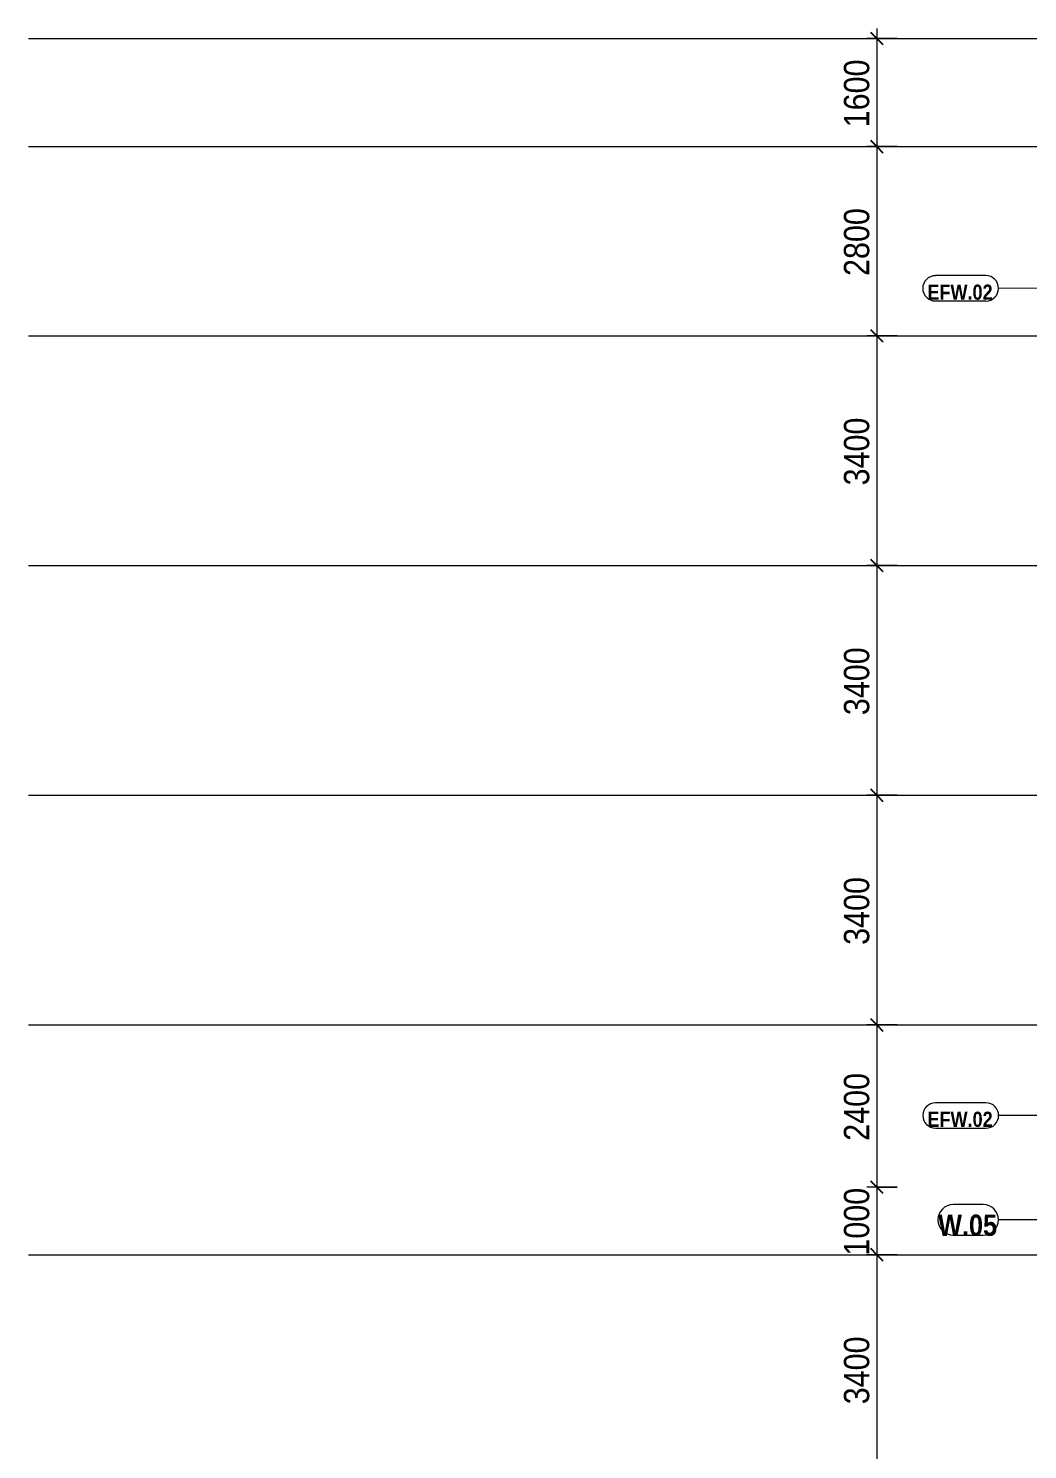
# Model space of a CAD drawing. Header units: millimetres. Extents: x 3451 to 201731, y -8641 to 35300.
# Drawn here: x 106972 to 121763, y 12916 to 33950 of the extents above; entities that cross this region are included whole.
import ezdxf

# ---------------------------------------------------------------- set-up
doc = ezdxf.new("R2010")
doc.units = ezdxf.units.MM
doc.linetypes.add('Centre', pattern=[31.75, 6.35, -4.7625, 15.875, -4.7625])
for name, color, linetype, lineweight in [('A-ANNO-DIMS', 211, 'Continuous', 9), ('A-ANNO-DIMS-150', 211, 'Continuous', 9), ('A-FLOR-LEVL-2', 51, 'Centre', 9), ('A-GLAZ-IDEN', 152, 'Continuous', 9), ('A-WALL-IDEN', 211, 'Continuous', 9)]:
    doc.layers.add(name, color=color, linetype=linetype, lineweight=lineweight)
doc.styles.add('Arial_B', font='arialbd.ttf', dxfattribs={"width": 0.85, "height": 225})
doc.styles.add('Arial_B_2', font='arialbd.ttf', dxfattribs={"width": 0.85, "height": 315})
doc.styles.add('UTM Avo', font='', dxfattribs={"width": 0.9, "height": 375})
doc.styles.get('UTM Avo').set_extended_font_data('UTM Avo')
doc.dimstyles.new('1_Dim_chi_tiet_2_5', dxfattribs={"dimscale": 304.8, "dimtxt": 374.737856, "dimasz": 0.590551, "dimexe": 0.492126, "dimexo": 0.0625, "dimgap": 0.049213, "dimtad": 1, "dimdec": 0, "dimrnd": 5, "dimzin": 0, "dimdsep": 46, "dimtxsty": 'UTM Avo', "dimblk1": 'OBLIQUE', "dimblk2": 'OBLIQUE', "dimsah": 1, "dimcen": 0.09, "dimdle": 0.492126, "dimazin": 0, "dimtfac": 1, "dimtdec": 4, "dimtix": 1, "dimtmove": 0, "dimatfit": 3, "dimfxl": 0.984252, "dimfxlon": 1, "dimtvp": 1, "dimtolj": 1, "dimtzin": 0, "dimarcsym": 2})

# ---------------------------------------------------------------- blocks, each defined once
blk = doc.blocks.new('CTL_WALL TAG NO MARK - 10-2062273-TKCS_MẶT CẮT D')
at = {"layer": 'A-WALL-IDEN'}
for p, q in [((-22190, 10738), (-22938, 10738)), ((-22938, 10363), (-22190, 10363))]:
    blk.add_line(p, q, dxfattribs=at)
for centre, radius, start, end in [((-22938, 10550), 187, 90, 270), ((-22190, 10550), 188, 270, 90)]:
    blk.add_arc(centre, radius, start, end, dxfattribs=at)
blk = doc.blocks.new('DIMBLOCK55-TKCS_MẶT CẮT D')
at = {"layer": 'A-ANNO-DIMS-150', "lineweight": 25}
for p, q in [((119531, 33800), (119441, 33890)), ((119531, 33800), (119621, 33710)), ((119531, 32200), (119441, 32290)), ((119531, 32200), (119621, 32110))]:
    blk.add_line(p, q, dxfattribs=at)
at = {"layer": 'A-ANNO-DIMS-150'}
for p, q in [((119531, 33950), (119531, 32200)), ((119831, 33800), (119381, 33800)), ((119531, 33800), (119831, 33800)), ((119831, 32200), (119381, 32200)), ((119531, 32200), (119831, 32200))]:
    blk.add_line(p, q, dxfattribs=at)
at = {"layer": 'A-ANNO-DIMS-150', "color": 0, "insert": (119044, 32486), "char_height": 375, "width": 1232.47, "attachment_point": 1, "rotation": 90, "line_spacing_factor": 1.110334, "style": 'UTM Avo'}
blk.add_mtext('1600', dxfattribs=at)
blk = doc.blocks.new('_Oblique')
at = {"color": 0, "linetype": 'ByBlock', "lineweight": -2}
blk.add_line((-0.5, -0.5), (0.5, 0.5), dxfattribs=at)
blk = doc.blocks.new('DIMBLOCK56-TKCS_MẶT CẮT D')
at = {"layer": 'A-ANNO-DIMS-150'}
for p, q in [((119831, 32200), (119381, 32200)), ((119531, 32200), (119531, 29400)), ((119531, 32200), (119831, 32200)), ((119831, 29400), (119381, 29400)), ((119531, 29400), (119831, 29400))]:
    blk.add_line(p, q, dxfattribs=at)
at = {"layer": 'A-ANNO-DIMS-150', "lineweight": 25}
for p, q in [((119531, 32200), (119441, 32290)), ((119531, 32200), (119621, 32110)), ((119531, 29400), (119441, 29490)), ((119531, 29400), (119621, 29310))]:
    blk.add_line(p, q, dxfattribs=at)
at = {"layer": 'A-ANNO-DIMS-150', "color": 0, "insert": (119044, 30286), "char_height": 375, "width": 1232.47, "attachment_point": 1, "rotation": 90, "line_spacing_factor": 1.110334, "style": 'UTM Avo'}
blk.add_mtext('2800', dxfattribs=at)
blk = doc.blocks.new('DIMBLOCK57-TKCS_MẶT CẮT D')
at = {"layer": 'A-ANNO-DIMS-150', "lineweight": 25}
for p, q in [((119531, 29400), (119441, 29490)), ((119531, 29400), (119621, 29310)), ((119531, 26000), (119441, 26090)), ((119531, 26000), (119621, 25910))]:
    blk.add_line(p, q, dxfattribs=at)
at = {"layer": 'A-ANNO-DIMS-150'}
for p, q in [((119831, 29400), (119381, 29400)), ((119531, 29400), (119531, 26000)), ((119531, 29400), (119831, 29400)), ((119831, 26000), (119381, 26000)), ((119531, 26000), (119831, 26000))]:
    blk.add_line(p, q, dxfattribs=at)
at = {"layer": 'A-ANNO-DIMS-150', "color": 0, "insert": (119044, 27186), "char_height": 375, "width": 1232.47, "attachment_point": 1, "rotation": 90, "line_spacing_factor": 1.110334, "style": 'UTM Avo'}
blk.add_mtext('3400', dxfattribs=at)
blk = doc.blocks.new('DIMBLOCK58-TKCS_MẶT CẮT D')
at = {"layer": 'A-ANNO-DIMS-150', "lineweight": 25}
for p, q in [((119531, 26000), (119441, 26090)), ((119531, 26000), (119621, 25910)), ((119531, 22600), (119441, 22690)), ((119531, 22600), (119621, 22510))]:
    blk.add_line(p, q, dxfattribs=at)
at = {"layer": 'A-ANNO-DIMS-150'}
for p, q in [((119831, 26000), (119381, 26000)), ((119531, 26000), (119531, 22600)), ((119531, 26000), (119831, 26000)), ((119831, 22600), (119381, 22600)), ((119531, 22600), (119831, 22600))]:
    blk.add_line(p, q, dxfattribs=at)
at = {"layer": 'A-ANNO-DIMS-150', "color": 0, "insert": (119044, 23786), "char_height": 375, "width": 1232.47, "attachment_point": 1, "rotation": 90, "line_spacing_factor": 1.110334, "style": 'UTM Avo'}
blk.add_mtext('3400', dxfattribs=at)
blk = doc.blocks.new('DIMBLOCK59-TKCS_MẶT CẮT D')
at = {"layer": 'A-ANNO-DIMS-150'}
for p, q in [((119831, 22600), (119381, 22600)), ((119531, 22600), (119531, 19200)), ((119531, 22600), (119831, 22600)), ((119831, 19200), (119381, 19200)), ((119531, 19200), (119831, 19200))]:
    blk.add_line(p, q, dxfattribs=at)
at = {"layer": 'A-ANNO-DIMS-150', "lineweight": 25}
for p, q in [((119531, 22600), (119441, 22690)), ((119531, 22600), (119621, 22510)), ((119531, 19200), (119441, 19290)), ((119531, 19200), (119621, 19110))]:
    blk.add_line(p, q, dxfattribs=at)
at = {"layer": 'A-ANNO-DIMS-150', "color": 0, "insert": (119044, 20386), "char_height": 375, "width": 1232.47, "attachment_point": 1, "rotation": 90, "line_spacing_factor": 1.110334, "style": 'UTM Avo'}
blk.add_mtext('3400', dxfattribs=at)
blk = doc.blocks.new('DIMBLOCK60-TKCS_MẶT CẮT D')
at = {"layer": 'A-ANNO-DIMS-150'}
for p, q in [((119831, 19200), (119381, 19200)), ((119531, 19200), (119531, 16800)), ((119531, 19200), (119831, 19200)), ((119831, 16800), (119381, 16800)), ((119531, 16800), (119831, 16800))]:
    blk.add_line(p, q, dxfattribs=at)
at = {"layer": 'A-ANNO-DIMS-150', "lineweight": 25}
for p, q in [((119531, 19200), (119441, 19290)), ((119531, 19200), (119621, 19110)), ((119531, 16800), (119441, 16890)), ((119531, 16800), (119621, 16710))]:
    blk.add_line(p, q, dxfattribs=at)
at = {"layer": 'A-ANNO-DIMS-150', "color": 0, "insert": (119044, 17486), "char_height": 375, "width": 1232.47, "attachment_point": 1, "rotation": 90, "line_spacing_factor": 1.110334, "style": 'UTM Avo'}
blk.add_mtext('2400', dxfattribs=at)
blk = doc.blocks.new('DIMBLOCK61-TKCS_MẶT CẮT D')
at = {"layer": 'A-ANNO-DIMS-150', "lineweight": 25}
for p, q in [((119531, 16800), (119441, 16890)), ((119531, 16800), (119621, 16710)), ((119531, 15800), (119441, 15890)), ((119531, 15800), (119621, 15710))]:
    blk.add_line(p, q, dxfattribs=at)
at = {"layer": 'A-ANNO-DIMS-150'}
for p, q in [((119831, 16800), (119381, 16800)), ((119531, 16800), (119531, 15800)), ((119531, 16800), (119831, 16800)), ((119831, 15800), (119381, 15800)), ((119531, 15800), (119831, 15800))]:
    blk.add_line(p, q, dxfattribs=at)
at = {"layer": 'A-ANNO-DIMS-150', "color": 0, "insert": (119044, 15786), "char_height": 375, "width": 1232.47, "attachment_point": 1, "rotation": 90, "line_spacing_factor": 1.110334, "style": 'UTM Avo'}
blk.add_mtext('1000', dxfattribs=at)
blk = doc.blocks.new('DIMBLOCK62-TKCS_MẶT CẮT D')
at = {"layer": 'A-ANNO-DIMS-150'}
for p, q in [((119831, 15800), (119381, 15800)), ((119531, 15800), (119531, 12400)), ((119531, 15800), (119831, 15800)), ((119831, 12400), (119381, 12400)), ((119531, 12400), (119831, 12400))]:
    blk.add_line(p, q, dxfattribs=at)
at = {"layer": 'A-ANNO-DIMS-150', "lineweight": 25}
for p, q in [((119531, 15800), (119441, 15890)), ((119531, 15800), (119621, 15710)), ((119531, 12400), (119441, 12490)), ((119531, 12400), (119621, 12310))]:
    blk.add_line(p, q, dxfattribs=at)
at = {"layer": 'A-ANNO-DIMS-150', "color": 0, "insert": (119044, 13586), "char_height": 375, "width": 1232.47, "attachment_point": 1, "rotation": 90, "line_spacing_factor": 1.110334, "style": 'UTM Avo'}
blk.add_mtext('3400', dxfattribs=at)
blk = doc.blocks.new('SSA-WINDOW TAG - 10-2062020-TKCS_MẶT CẮT D')
at = {"layer": 'A-GLAZ-IDEN'}
for p, q in [((-79340, 9253), (-79787, 9253)), ((-79787, 8803), (-79340, 8803))]:
    blk.add_line(p, q, dxfattribs=at)
for centre, start, end in [((-79787, 9028), 90, 270), ((-79340, 9028), 270, 90)]:
    blk.add_arc(centre, 225, start, end, dxfattribs=at)

msp = doc.modelspace()

# ---------------------------------------------------------------- linework, layer by layer
at = {"layer": 'A-FLOR-LEVL-2'}
for p, q in [((106972.4, 33800), (198239.7, 33800)), ((106972.4, 32200), (198239.7, 32200)), ((106972.4, 29400), (198239.7, 29400)), ((106972.4, 26000), (198239.7, 26000)), ((106972.4, 22600), (198239.7, 22600)), ((106972.4, 19200), (198239.7, 19200)), ((106972.4, 15800), (198239.7, 15800))]:
    msp.add_line(p, q, dxfattribs=at)
at = {"layer": 'A-GLAZ-IDEN'}
msp.add_line((122475.4, 16317.7), (121333.3, 16317.7), dxfattribs=at)
at = {"layer": 'A-WALL-IDEN'}
for p, q in [((122367.1, 30104.4), (121333.3, 30102.9)), ((122150.6, 17860.6), (121334.3, 17860.6))]:
    msp.add_line(p, q, dxfattribs=at)

# ---------------------------------------------------------------- block references
at = {"layer": 'A-GLAZ-IDEN'}
msp.add_blockref('SSA-WINDOW TAG - 10-2062020-TKCS_MẶT CẮT D', (200447.8, 7288.1), dxfattribs=at)
at = {"layer": 'A-WALL-IDEN'}
for p in [(143335.7, 19552.9), (143336.7, 7310.6)]:
    msp.add_blockref('CTL_WALL TAG NO MARK - 10-2062273-TKCS_MẶT CẮT D', p, dxfattribs=at)

# ---------------------------------------------------------------- texts
at = {"layer": 'A-GLAZ-IDEN', "insert": (120875.1, 16234.3), "char_height": 315, "width": 902.7, "attachment_point": 5, "line_spacing_factor": 0.936439, "style": 'Arial_B_2'}
msp.add_mtext('\\pt6.3756,12.7512,19.12365,25.49925,31.87485,38.25045,44.62605,50.9985,57.3741,63.7497,70.1253,76.5009,82.8765,89.24895,95.62455,102.00015,108.37575,114.75135,121.1238,127.4994,133.875,140.2506,146.6262,152.99865,159.37425,165.74985,172.12545,178.50105,184.8735,191.2491,197.6247,204.0003;W.05', dxfattribs=at)
at = {"layer": 'A-WALL-IDEN', "char_height": 225, "width": 995.775, "attachment_point": 5, "line_spacing_factor": 0.936439, "style": 'Arial_B'}
for insert in [(120762.6, 30044.9), (120763.6, 17802.6)]:
    msp.add_mtext('\\pt6.37425,12.75075,19.125,25.49925,31.87575,38.25,44.62425,51.00075,57.375,63.74925,70.12575,76.5,82.87425,89.25075,95.625,101.99925,108.37575,114.75,121.12425,127.50075,133.875,140.24925,146.62575,153,159.37425,165.75075,172.125,178.49925,184.87575,191.25,197.62425,204.00075;EFW.02', dxfattribs=dict(at, insert=insert))

# ---------------------------------------------------------------- dimensions: what is measured, and where the dimension line sits
at = {"layer": 'A-ANNO-DIMS'}
for base, p1, p2, override, picture, middle in [((119530.8, 32200), (119830.8, 33800), (119830.8, 32200), {"dimpost": '<>', "dimfxl": 1600}, 'DIMBLOCK55-TKCS_MẶT CẮT D', (119321.8, 33000)), ((119530.8, 29400), (119830.8, 32200), (119830.8, 29400), {"dimpost": '<>', "dimfxl": 2800}, 'DIMBLOCK56-TKCS_MẶT CẮT D', (119321.8, 30800)), ((119530.8, 26000), (119830.8, 29400), (119830.8, 26000), {"dimpost": '<>', "dimfxl": 3400}, 'DIMBLOCK57-TKCS_MẶT CẮT D', (119321.8, 27700)), ((119530.8, 22600), (119830.8, 26000), (119830.8, 22600), {"dimpost": '<>', "dimfxl": 3400}, 'DIMBLOCK58-TKCS_MẶT CẮT D', (119321.8, 24300)), ((119530.8, 19200), (119830.8, 22600), (119830.8, 19200), {"dimpost": '<>', "dimfxl": 3400}, 'DIMBLOCK59-TKCS_MẶT CẮT D', (119321.8, 20900)), ((119530.8, 16800), (119830.8, 19200), (119830.8, 16800), {"dimpost": '<>', "dimfxl": 2400}, 'DIMBLOCK60-TKCS_MẶT CẮT D', (119321.8, 18000)), ((119530.8, 15800), (119830.8, 16800), (119830.8, 15800), {"dimpost": '<>', "dimfxl": 1000}, 'DIMBLOCK61-TKCS_MẶT CẮT D', (119321.8, 16300)), ((119530.8, 12400), (119830.8, 15800), (119830.8, 12400), {"dimpost": '<>', "dimfxl": 3400}, 'DIMBLOCK62-TKCS_MẶT CẮT D', (119321.8, 14100))]:
    dim = msp.add_linear_dim(base=base, p1=p1, p2=p2, angle=90, dimstyle='1_Dim_chi_tiet_2_5', override=override, dxfattribs=at)
    dim.commit()
    dim.dimension.update_dxf_attribs({"geometry": picture, "text_midpoint": middle})

doc.saveas('drawing.dxf')
